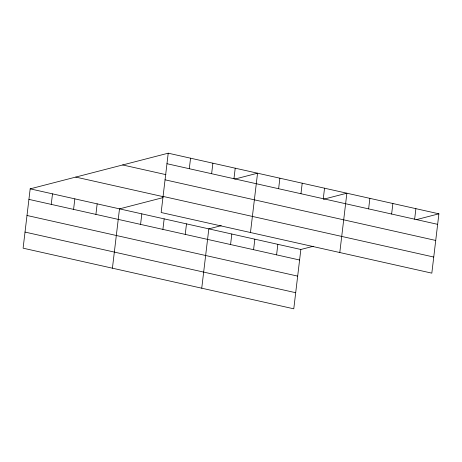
<?xml version="1.0" encoding="UTF-8"?>
<svg xmlns="http://www.w3.org/2000/svg" width="462" height="462" viewBox="0 0 462 462"><rect width="100%" height="100%" fill="white"/><g stroke="black" fill="none" stroke-linecap="round" stroke-linejoin="round"><path stroke-width="0.69" d="M168.226 153.188L161.151 212.514L431.826 273.146L438.9 213.819L168.226 153.188L30.174 188.854L23.1 248.181L293.774 308.812L300.849 249.486L313.276 246.275M51.247 204.383L52.506 193.855M73.579 209.384L74.838 198.856M95.911 214.385L97.164 203.863M112.422 268.191L119.496 208.864L162.982 197.626M140.575 224.388L141.828 213.866M162.901 229.389L164.16 218.867M189.299 168.717L190.558 158.189M185.233 234.396L186.492 223.868M211.631 173.718L212.884 163.196M201.744 288.196L208.818 228.869L221.246 225.658M233.963 178.719L235.216 168.197M230.573 244.548L231.826 234.02M250.473 232.525L257.548 173.198L234.771 179.083M253.58 249.699L254.833 239.177M278.621 188.721L279.88 178.199M276.588 254.857L277.841 244.329M300.953 193.728L302.212 183.2M323.284 198.729L324.538 188.201M339.795 252.529L346.87 193.203L323.4 199.266M368.624 208.882L369.877 198.36M391.632 214.033L392.885 203.511M414.639 219.19L415.892 208.662M416.123 219.704L438.9 213.819M166.967 163.715L437.647 224.341M122.667 164.957L165.933 174.648M165.05 179.816L435.724 240.448M163.069 196.414L433.749 257.039M75.733 177.085L163.658 196.777M30.174 188.854L300.849 249.486M28.921 199.382L299.595 260.008M26.998 215.483L297.672 276.114M25.023 232.08L295.697 292.706"/></g></svg>
